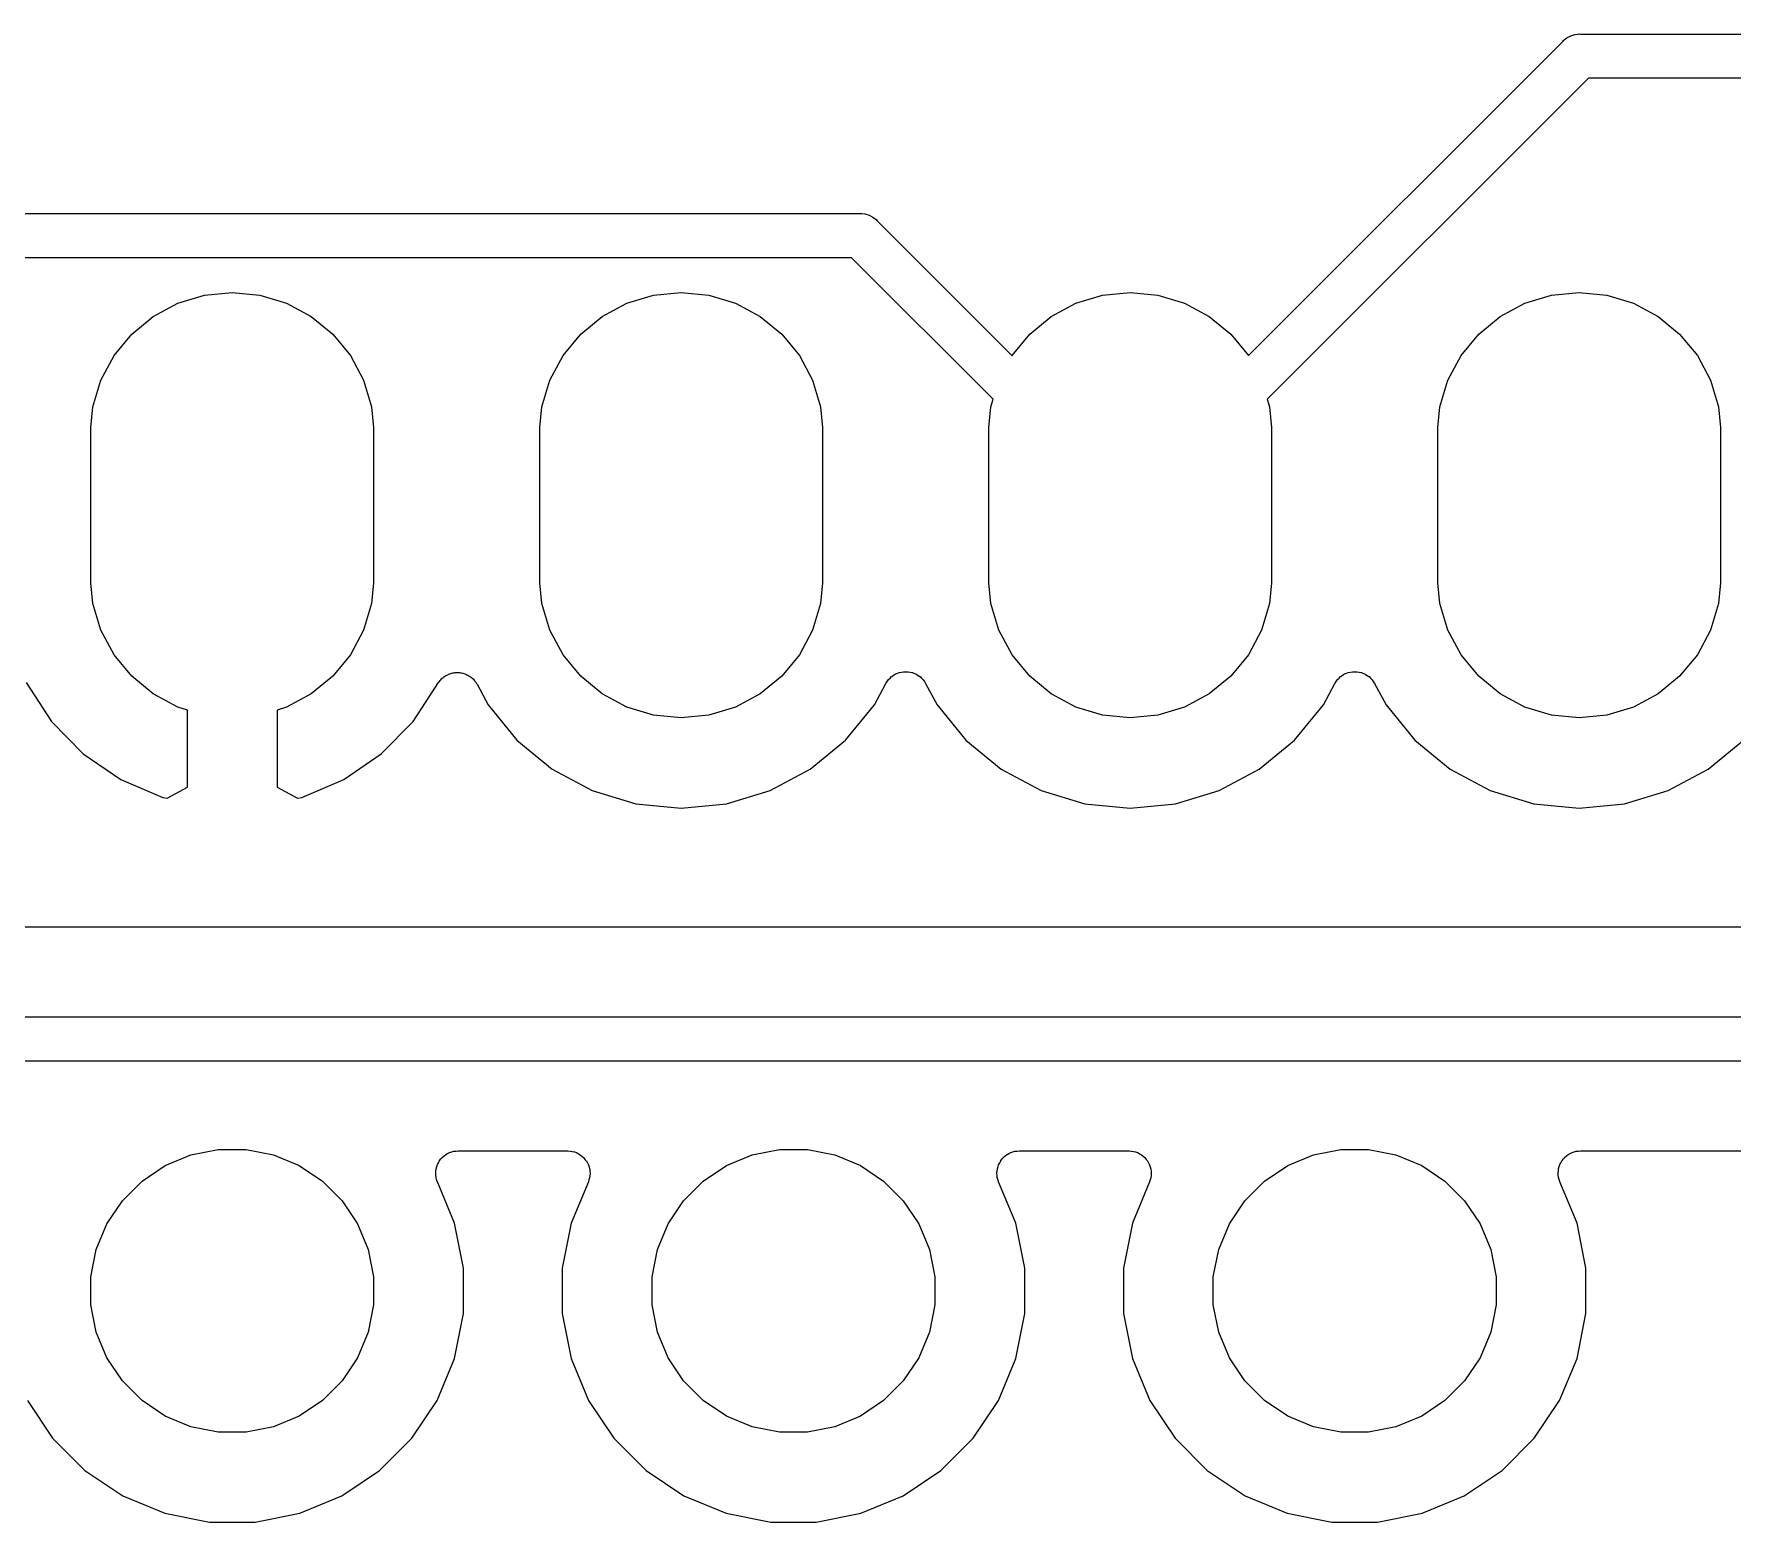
# Model space of a CAD drawing. Extents: x 20 to 116, y -135 to -20.
# Drawn here: x 81.12 to 90.73, y -113.26 to -104.84 of the extents above; entities that cross this region are included whole.
import ezdxf

# ---------------------------------------------------------------- set-up
doc = ezdxf.new("R2010")
doc.units = 0
doc.layers.add('BLACK', color=7, linetype='CONTINUOUS')

msp = doc.modelspace()

# ---------------------------------------------------------------- linework, layer by layer
at = {"layer": 'BLACK', "linetype": 'Continuous'}
for p, q in [((87.9939, -106.664), (89.7723, -104.886)), ((89.7723, -104.886), (89.7762, -104.881)), ((89.7762, -104.881), (89.7809, -104.877)), ((89.7809, -104.877), (89.7952, -104.866)), ((89.7809, -104.877), (89.7809, -104.877)), ((89.7952, -104.866), (89.8169, -104.854)), ((89.7952, -104.866), (89.7952, -104.866)), ((89.7952, -104.866), (89.7952, -104.866)), ((89.8169, -104.854), (89.8405, -104.847)), ((89.8405, -104.847), (89.8589, -104.845)), ((89.8589, -104.845), (89.865, -104.844)), ((89.8589, -104.845), (89.8589, -104.845)), ((89.865, -104.844), (89.8711, -104.845)), ((89.8711, -104.845), (96.8439, -104.845)), ((89.9168, -105.095), (88.1007, -106.911)), ((96.7982, -105.095), (89.9168, -105.095)), ((59.1818, -105.86), (85.7939, -105.86)), ((85.7939, -105.86), (85.8, -105.859)), ((85.8, -105.859), (85.8061, -105.86)), ((85.8061, -105.86), (85.8061, -105.86)), ((85.8061, -105.86), (85.8245, -105.862)), ((85.8245, -105.862), (85.8481, -105.869)), ((85.8481, -105.869), (85.8698, -105.881)), ((85.8698, -105.881), (85.8888, -105.896)), ((85.8888, -105.896), (85.8927, -105.901)), ((85.8927, -105.901), (86.6561, -106.664)), ((85.7482, -106.11), (59.1361, -106.11)), ((86.5493, -106.911), (85.7482, -106.11)), ((81.9374, -106.367), (82.0882, -106.322)), ((82.0882, -106.322), (82.245, -106.306)), ((82.245, -106.306), (82.4018, -106.322)), ((82.4018, -106.322), (82.5526, -106.367)), ((84.4774, -106.367), (84.6282, -106.322)), ((84.6282, -106.322), (84.785, -106.306)), ((84.785, -106.306), (84.9418, -106.322)), ((84.9418, -106.322), (85.0926, -106.367)), ((87.0174, -106.367), (87.1682, -106.322)), ((87.1682, -106.322), (87.325, -106.306)), ((87.325, -106.306), (87.4818, -106.322)), ((87.4818, -106.322), (87.6326, -106.367)), ((89.5574, -106.367), (89.7082, -106.322)), ((89.7082, -106.322), (89.865, -106.306)), ((89.865, -106.306), (90.0218, -106.322)), ((90.0218, -106.322), (90.1726, -106.367)), ((81.7984, -106.442), (81.9374, -106.367)), ((82.5526, -106.367), (82.6916, -106.442)), ((84.3384, -106.442), (84.4774, -106.367)), ((85.0926, -106.367), (85.2316, -106.442)), ((86.8784, -106.442), (87.0174, -106.367)), ((87.6326, -106.367), (87.7716, -106.442)), ((89.4184, -106.442), (89.5574, -106.367)), ((90.1726, -106.367), (90.3116, -106.442)), ((81.6766, -106.542), (81.7984, -106.442)), ((82.6916, -106.442), (82.8134, -106.542)), ((84.2166, -106.542), (84.3384, -106.442)), ((85.2316, -106.442), (85.3534, -106.542)), ((86.7566, -106.542), (86.8784, -106.442)), ((87.7716, -106.442), (87.8934, -106.542)), ((89.2966, -106.542), (89.4184, -106.442)), ((90.3116, -106.442), (90.4334, -106.542)), ((81.5766, -106.663), (81.6766, -106.542)), ((82.8134, -106.542), (82.9134, -106.663)), ((84.1166, -106.663), (84.2166, -106.542)), ((85.3534, -106.542), (85.4534, -106.663)), ((86.6566, -106.663), (86.7566, -106.542)), ((87.8934, -106.542), (87.9934, -106.663)), ((89.1966, -106.663), (89.2966, -106.542)), ((90.4334, -106.542), (90.5334, -106.663)), ((81.5023, -106.802), (81.5766, -106.663)), ((82.9134, -106.663), (82.9877, -106.802)), ((84.0423, -106.802), (84.1166, -106.663)), ((85.4534, -106.663), (85.5277, -106.802)), ((86.6561, -106.664), (86.6566, -106.663)), ((87.9934, -106.663), (87.9939, -106.664)), ((89.1223, -106.802), (89.1966, -106.663)), ((90.5334, -106.663), (90.6077, -106.802)), ((81.4566, -106.953), (81.5023, -106.802)), ((82.9877, -106.802), (83.0334, -106.953)), ((83.9966, -106.953), (84.0423, -106.802)), ((85.5277, -106.802), (85.5734, -106.953)), ((89.0766, -106.953), (89.1223, -106.802)), ((90.6077, -106.802), (90.6534, -106.953)), ((86.5366, -106.953), (86.5493, -106.911)), ((88.1007, -106.911), (88.1134, -106.953)), ((81.445, -107.071), (81.4566, -106.953)), ((83.0334, -106.953), (83.045, -107.071)), ((83.985, -107.071), (83.9966, -106.953)), ((85.5734, -106.953), (85.585, -107.071)), ((86.525, -107.071), (86.5366, -106.953)), ((88.1134, -106.953), (88.125, -107.071)), ((89.065, -107.071), (89.0766, -106.953)), ((90.6534, -106.953), (90.665, -107.071)), ((81.445, -107.949), (81.445, -107.071)), ((83.045, -107.071), (83.045, -107.949)), ((83.985, -107.949), (83.985, -107.071)), ((85.585, -107.071), (85.585, -107.949)), ((86.525, -107.949), (86.525, -107.071)), ((88.125, -107.071), (88.125, -107.949)), ((89.065, -107.949), (89.065, -107.071)), ((90.665, -107.071), (90.665, -107.949)), ((81.4566, -108.067), (81.445, -107.949)), ((83.045, -107.949), (83.0334, -108.067)), ((83.9966, -108.067), (83.985, -107.949)), ((85.585, -107.949), (85.5734, -108.067)), ((86.5366, -108.067), (86.525, -107.949)), ((88.125, -107.949), (88.1134, -108.067)), ((89.0766, -108.067), (89.065, -107.949)), ((90.665, -107.949), (90.6534, -108.067)), ((81.5023, -108.218), (81.4566, -108.067)), ((83.0334, -108.067), (82.9877, -108.218)), ((84.0423, -108.218), (83.9966, -108.067)), ((85.5734, -108.067), (85.5277, -108.218)), ((86.5823, -108.218), (86.5366, -108.067)), ((88.1134, -108.067), (88.0677, -108.218)), ((89.1223, -108.218), (89.0766, -108.067)), ((90.6534, -108.067), (90.6077, -108.218)), ((81.5766, -108.357), (81.5023, -108.218)), ((82.9877, -108.218), (82.9134, -108.357)), ((84.1166, -108.357), (84.0423, -108.218)), ((85.5277, -108.218), (85.4534, -108.357)), ((86.6566, -108.357), (86.5823, -108.218)), ((88.0677, -108.218), (87.9934, -108.357)), ((89.1966, -108.357), (89.1223, -108.218)), ((90.6077, -108.218), (90.5334, -108.357)), ((81.6766, -108.478), (81.5766, -108.357)), ((82.9134, -108.357), (82.8134, -108.478)), ((84.2166, -108.478), (84.1166, -108.357)), ((85.4534, -108.357), (85.3534, -108.478)), ((86.7566, -108.478), (86.6566, -108.357)), ((87.9934, -108.357), (87.8934, -108.478)), ((89.2966, -108.478), (89.1966, -108.357)), ((90.5334, -108.357), (90.4334, -108.478)), ((83.4995, -108.458), (83.5059, -108.457)), ((83.5059, -108.457), (83.5118, -108.457)), ((83.5118, -108.457), (83.5177, -108.456)), ((83.5177, -108.456), (83.5242, -108.457)), ((83.5242, -108.457), (83.5307, -108.457)), ((83.5307, -108.457), (83.5365, -108.458)), ((86.0077, -108.461), (86.0189, -108.456)), ((86.0189, -108.456), (86.0191, -108.456)), ((86.0191, -108.456), (86.0194, -108.456)), ((86.0194, -108.456), (86.0314, -108.454)), ((86.0314, -108.454), (86.0432, -108.452)), ((86.0432, -108.452), (86.0435, -108.452)), ((86.0435, -108.452), (86.0438, -108.452)), ((86.0438, -108.452), (86.056, -108.452)), ((86.056, -108.452), (86.068, -108.452)), ((86.068, -108.452), (86.0683, -108.452)), ((86.0683, -108.452), (86.0686, -108.452)), ((86.0686, -108.452), (86.0804, -108.454)), ((86.0804, -108.454), (86.0923, -108.457)), ((86.0923, -108.457), (86.0925, -108.457)), ((86.0925, -108.457), (86.0928, -108.457)), ((86.0928, -108.457), (86.1041, -108.462)), ((88.5477, -108.461), (88.5589, -108.456)), ((88.5589, -108.456), (88.5591, -108.456)), ((88.5591, -108.456), (88.5594, -108.456)), ((88.5594, -108.456), (88.5714, -108.454)), ((88.5714, -108.454), (88.5832, -108.452)), ((88.5832, -108.452), (88.5835, -108.452)), ((88.5835, -108.452), (88.5838, -108.452)), ((88.5838, -108.452), (88.596, -108.452)), ((88.596, -108.452), (88.608, -108.452)), ((88.608, -108.452), (88.6083, -108.452)), ((88.6083, -108.452), (88.6086, -108.452)), ((88.6086, -108.452), (88.6204, -108.454)), ((88.6204, -108.454), (88.6323, -108.457)), ((88.6323, -108.457), (88.6325, -108.457)), ((88.6325, -108.457), (88.6328, -108.457)), ((88.6328, -108.457), (88.6441, -108.462)), ((81.0786, -108.514), (81.2218, -108.733)), ((81.7984, -108.578), (81.6766, -108.478)), ((82.8134, -108.478), (82.6916, -108.578)), ((83.2682, -108.733), (83.4114, -108.514)), ((83.4114, -108.514), (83.4124, -108.512)), ((83.4124, -108.512), (83.4166, -108.507)), ((83.4166, -108.507), (83.4203, -108.502)), ((83.4203, -108.502), (83.4245, -108.498)), ((83.4245, -108.498), (83.4282, -108.493)), ((83.4282, -108.493), (83.4333, -108.489)), ((83.4333, -108.489), (83.4379, -108.484)), ((83.4379, -108.484), (83.4429, -108.481)), ((83.4429, -108.481), (83.4474, -108.477)), ((83.4474, -108.477), (83.4532, -108.474)), ((83.4532, -108.474), (83.4587, -108.471)), ((83.4587, -108.471), (83.4641, -108.469)), ((83.4641, -108.469), (83.4693, -108.466)), ((83.4693, -108.466), (83.4756, -108.464)), ((83.4756, -108.464), (83.4816, -108.462)), ((83.4816, -108.462), (83.4874, -108.46)), ((83.4874, -108.46), (83.493, -108.459)), ((83.493, -108.459), (83.4995, -108.458)), ((83.5365, -108.458), (83.5424, -108.459)), ((83.5424, -108.459), (83.5486, -108.461)), ((83.5486, -108.461), (83.555, -108.462)), ((83.555, -108.462), (83.5605, -108.464)), ((83.5605, -108.464), (83.5661, -108.466)), ((83.5661, -108.466), (83.5719, -108.469)), ((83.5719, -108.469), (83.5779, -108.471)), ((83.5779, -108.471), (83.5828, -108.475)), ((83.5828, -108.475), (83.588, -108.477)), ((83.588, -108.477), (83.5931, -108.482)), ((83.5931, -108.482), (83.5985, -108.485)), ((83.5985, -108.485), (83.6026, -108.489)), ((83.6026, -108.489), (83.6072, -108.493)), ((83.6072, -108.493), (83.6114, -108.498)), ((83.6114, -108.498), (83.616, -108.503)), ((83.616, -108.503), (83.6192, -108.508)), ((83.6192, -108.508), (83.623, -108.512)), ((83.623, -108.512), (83.6261, -108.518)), ((83.6261, -108.518), (83.6297, -108.523)), ((83.6297, -108.523), (83.6922, -108.64)), ((84.3384, -108.578), (84.2166, -108.478)), ((85.3534, -108.478), (85.2316, -108.578)), ((85.8778, -108.64), (85.943, -108.518)), ((85.943, -108.518), (85.9436, -108.517)), ((85.9436, -108.517), (85.9436, -108.517)), ((85.9436, -108.517), (85.9436, -108.517)), ((85.9436, -108.517), (85.9438, -108.517)), ((85.9438, -108.517), (85.9507, -108.507)), ((85.9507, -108.507), (85.9575, -108.497)), ((85.9575, -108.497), (85.9577, -108.497)), ((85.9577, -108.497), (85.9579, -108.496)), ((85.9579, -108.496), (85.9666, -108.488)), ((85.9666, -108.488), (85.9752, -108.479)), ((85.9752, -108.479), (85.9754, -108.479)), ((85.9754, -108.479), (85.9756, -108.479)), ((85.9756, -108.479), (85.9858, -108.472)), ((85.9858, -108.472), (85.9959, -108.466)), ((85.9959, -108.466), (85.9962, -108.466)), ((85.9962, -108.466), (85.9964, -108.465)), ((85.9964, -108.465), (86.0077, -108.461)), ((86.1041, -108.462), (86.1152, -108.466)), ((86.1152, -108.466), (86.1154, -108.466)), ((86.1154, -108.466), (86.1156, -108.467)), ((86.1156, -108.467), (86.1258, -108.473)), ((86.1258, -108.473), (86.1357, -108.48)), ((86.1357, -108.48), (86.1359, -108.48)), ((86.1359, -108.48), (86.1362, -108.48)), ((86.1362, -108.48), (86.1448, -108.489)), ((86.1448, -108.489), (86.1532, -108.498)), ((86.1532, -108.498), (86.1534, -108.498)), ((86.1534, -108.498), (86.1536, -108.498)), ((86.1536, -108.498), (86.1603, -108.508)), ((86.1603, -108.508), (86.167, -108.518)), ((86.167, -108.518), (86.2322, -108.64)), ((86.8784, -108.578), (86.7566, -108.478)), ((87.8934, -108.478), (87.7716, -108.578)), ((88.4178, -108.64), (88.483, -108.518)), ((88.483, -108.518), (88.4836, -108.517)), ((88.4836, -108.517), (88.4836, -108.517)), ((88.4836, -108.517), (88.4836, -108.517)), ((88.4836, -108.517), (88.4838, -108.517)), ((88.4838, -108.517), (88.4907, -108.507)), ((88.4907, -108.507), (88.4975, -108.497)), ((88.4975, -108.497), (88.4977, -108.497)), ((88.4977, -108.497), (88.4979, -108.496)), ((88.4979, -108.496), (88.5066, -108.488)), ((88.5066, -108.488), (88.5152, -108.479)), ((88.5152, -108.479), (88.5154, -108.479)), ((88.5154, -108.479), (88.5156, -108.479)), ((88.5156, -108.479), (88.5258, -108.472)), ((88.5258, -108.472), (88.5359, -108.466)), ((88.5359, -108.466), (88.5362, -108.466)), ((88.5362, -108.466), (88.5364, -108.465)), ((88.5364, -108.465), (88.5477, -108.461)), ((88.6441, -108.462), (88.6552, -108.466)), ((88.6552, -108.466), (88.6554, -108.466)), ((88.6554, -108.466), (88.6556, -108.467)), ((88.6556, -108.467), (88.6658, -108.473)), ((88.6658, -108.473), (88.6757, -108.48)), ((88.6757, -108.48), (88.6759, -108.48)), ((88.6759, -108.48), (88.6762, -108.48)), ((88.6762, -108.48), (88.6848, -108.489)), ((88.6848, -108.489), (88.6932, -108.498)), ((88.6932, -108.498), (88.6934, -108.498)), ((88.6934, -108.498), (88.6936, -108.498)), ((88.6936, -108.498), (88.7003, -108.508)), ((88.7003, -108.508), (88.707, -108.518)), ((88.707, -108.518), (88.7722, -108.64)), ((89.4184, -108.578), (89.2966, -108.478)), ((90.4334, -108.478), (90.3116, -108.578)), ((81.9374, -108.653), (81.7984, -108.578)), ((82.6916, -108.578), (82.5526, -108.653)), ((83.6922, -108.64), (83.8556, -108.839)), ((84.4774, -108.653), (84.3384, -108.578)), ((85.2316, -108.578), (85.0926, -108.653)), ((85.7144, -108.839), (85.8778, -108.64)), ((86.2322, -108.64), (86.3956, -108.839)), ((87.0174, -108.653), (86.8784, -108.578)), ((87.7716, -108.578), (87.6326, -108.653)), ((88.2544, -108.839), (88.4178, -108.64)), ((88.7722, -108.64), (88.9356, -108.839)), ((89.5574, -108.653), (89.4184, -108.578)), ((90.3116, -108.578), (90.1726, -108.653)), ((81.2218, -108.733), (81.402, -108.917)), ((81.991, -108.669), (81.9374, -108.653)), ((81.991, -109.105), (81.991, -108.669)), ((82.5526, -108.653), (82.499, -108.669)), ((82.499, -108.669), (82.499, -109.105)), ((83.088, -108.917), (83.2682, -108.733)), ((84.6282, -108.698), (84.4774, -108.653)), ((84.785, -108.714), (84.6282, -108.698)), ((84.9418, -108.698), (84.785, -108.714)), ((85.0926, -108.653), (84.9418, -108.698)), ((87.1682, -108.698), (87.0174, -108.653)), ((87.325, -108.714), (87.1682, -108.698)), ((87.4818, -108.698), (87.325, -108.714)), ((87.6326, -108.653), (87.4818, -108.698)), ((89.7082, -108.698), (89.5574, -108.653)), ((89.865, -108.714), (89.7082, -108.698)), ((90.0218, -108.698), (89.865, -108.714)), ((90.1726, -108.653), (90.0218, -108.698)), ((83.8556, -108.839), (84.0548, -109.003)), ((85.5152, -109.003), (85.7144, -108.839)), ((86.3956, -108.839), (86.5948, -109.003)), ((88.0552, -109.003), (88.2544, -108.839)), ((88.9356, -108.839), (89.1348, -109.003)), ((90.5952, -109.003), (90.7944, -108.839)), ((81.402, -108.917), (81.6146, -109.062)), ((82.8754, -109.062), (83.088, -108.917)), ((84.0548, -109.003), (84.282, -109.124)), ((85.288, -109.124), (85.5152, -109.003)), ((86.5948, -109.003), (86.822, -109.124)), ((87.828, -109.124), (88.0552, -109.003)), ((89.1348, -109.003), (89.362, -109.124)), ((90.368, -109.124), (90.5952, -109.003)), ((81.6146, -109.062), (81.8516, -109.163)), ((81.8761, -109.168), (81.991, -109.105)), ((82.499, -109.105), (82.6139, -109.168)), ((82.6384, -109.163), (82.8754, -109.062)), ((84.282, -109.124), (84.5286, -109.199)), ((85.0414, -109.199), (85.288, -109.124)), ((86.822, -109.124), (87.0686, -109.199)), ((87.5814, -109.199), (87.828, -109.124)), ((89.362, -109.124), (89.6086, -109.199)), ((90.1214, -109.199), (90.368, -109.124)), ((81.8516, -109.163), (81.8761, -109.168)), ((82.6139, -109.168), (82.6384, -109.163)), ((84.5286, -109.199), (84.785, -109.224)), ((84.785, -109.224), (85.0414, -109.199)), ((87.0686, -109.199), (87.325, -109.224)), ((87.325, -109.224), (87.5814, -109.199)), ((89.6086, -109.199), (89.865, -109.224)), ((89.865, -109.224), (90.1214, -109.199)), ((93.4827, -109.897), (71.9289, -109.897)), ((69.2368, -110.405), (93.5139, -110.405)), ((93.4682, -110.655), (69.1911, -110.655)), ((81.8661, -111.246), (82.0116, -111.186)), ((82.0116, -111.186), (82.1662, -111.155)), ((82.1662, -111.155), (82.3238, -111.155)), ((82.3238, -111.155), (82.4784, -111.186)), ((82.4784, -111.186), (82.6239, -111.246)), ((83.4021, -111.252), (83.4057, -111.241)), ((83.4057, -111.241), (83.4059, -111.24)), ((83.4059, -111.24), (83.406, -111.24)), ((83.406, -111.24), (83.4118, -111.23)), ((83.4118, -111.23), (83.4175, -111.219)), ((83.4175, -111.219), (83.4177, -111.219)), ((83.4177, -111.219), (83.4179, -111.218)), ((83.4179, -111.218), (83.4256, -111.209)), ((83.4256, -111.209), (83.4333, -111.2)), ((83.4333, -111.2), (83.4336, -111.2)), ((83.4336, -111.2), (83.4338, -111.199)), ((83.4338, -111.199), (83.4431, -111.192)), ((83.4431, -111.192), (83.4525, -111.184)), ((83.4525, -111.184), (83.4528, -111.184)), ((83.4528, -111.184), (83.4531, -111.184)), ((83.4531, -111.184), (83.4636, -111.178)), ((83.4636, -111.178), (83.4744, -111.173)), ((83.4744, -111.173), (83.4747, -111.172)), ((83.4747, -111.172), (83.475, -111.172)), ((83.475, -111.172), (83.4866, -111.169)), ((83.4866, -111.169), (83.4981, -111.165)), ((83.4981, -111.165), (83.4984, -111.165)), ((83.4984, -111.165), (83.4988, -111.165)), ((83.4988, -111.165), (83.5108, -111.164)), ((83.5108, -111.164), (83.5228, -111.163)), ((83.5228, -111.163), (84.1422, -111.163)), ((84.1422, -111.163), (84.1433, -111.163)), ((84.1433, -111.163), (84.1433, -111.163)), ((84.1433, -111.163), (84.1434, -111.163)), ((84.1434, -111.163), (84.144, -111.163)), ((84.144, -111.163), (84.1562, -111.164)), ((84.1562, -111.164), (84.168, -111.166)), ((84.168, -111.166), (84.1683, -111.166)), ((84.1683, -111.166), (84.1686, -111.166)), ((84.1686, -111.166), (84.1803, -111.169)), ((84.1803, -111.169), (84.1916, -111.173)), ((84.1916, -111.173), (84.1919, -111.173)), ((84.1919, -111.173), (84.1923, -111.173)), ((84.1923, -111.173), (84.2029, -111.179)), ((84.2029, -111.179), (84.2134, -111.185)), ((84.2134, -111.185), (84.2137, -111.185)), ((84.2137, -111.185), (84.214, -111.185)), ((84.214, -111.185), (84.2232, -111.193)), ((84.2232, -111.193), (84.2325, -111.201)), ((84.2325, -111.201), (84.2327, -111.201)), ((84.2327, -111.201), (84.233, -111.201)), ((84.233, -111.201), (84.2405, -111.211)), ((84.2405, -111.211), (84.2481, -111.22)), ((84.2481, -111.22), (84.2483, -111.22)), ((84.2483, -111.22), (84.2485, -111.22)), ((84.2485, -111.22), (84.2541, -111.231)), ((84.2541, -111.231), (84.2597, -111.242)), ((84.2597, -111.242), (84.2598, -111.242)), ((84.2598, -111.242), (84.26, -111.242)), ((84.26, -111.242), (84.2634, -111.254)), ((85.0411, -111.246), (85.1866, -111.186)), ((85.1866, -111.186), (85.3412, -111.155)), ((85.3412, -111.155), (85.4988, -111.155)), ((85.4988, -111.155), (85.6534, -111.186)), ((85.6534, -111.186), (85.7989, -111.246)), ((86.5771, -111.252), (86.5807, -111.241)), ((86.5807, -111.241), (86.5809, -111.24)), ((86.5809, -111.24), (86.581, -111.24)), ((86.581, -111.24), (86.5868, -111.23)), ((86.5868, -111.23), (86.5925, -111.219)), ((86.5925, -111.219), (86.5927, -111.219)), ((86.5927, -111.219), (86.5929, -111.218)), ((86.5929, -111.218), (86.6006, -111.209)), ((86.6006, -111.209), (86.6083, -111.2)), ((86.6083, -111.2), (86.6086, -111.2)), ((86.6086, -111.2), (86.6088, -111.199)), ((86.6088, -111.199), (86.6181, -111.192)), ((86.6181, -111.192), (86.6275, -111.184)), ((86.6275, -111.184), (86.6278, -111.184)), ((86.6278, -111.184), (86.6281, -111.184)), ((86.6281, -111.184), (86.6386, -111.178)), ((86.6386, -111.178), (86.6494, -111.173)), ((86.6494, -111.173), (86.6497, -111.172)), ((86.6497, -111.172), (86.65, -111.172)), ((86.65, -111.172), (86.6616, -111.169)), ((86.6616, -111.169), (86.6731, -111.165)), ((86.6731, -111.165), (86.6734, -111.165)), ((86.6734, -111.165), (86.6738, -111.165)), ((86.6738, -111.165), (86.6858, -111.164)), ((86.6858, -111.164), (86.6978, -111.163)), ((86.6978, -111.163), (87.3172, -111.163)), ((87.3172, -111.163), (87.3183, -111.163)), ((87.3183, -111.163), (87.3183, -111.163)), ((87.3183, -111.163), (87.3184, -111.163)), ((87.3184, -111.163), (87.319, -111.163)), ((87.319, -111.163), (87.3312, -111.164)), ((87.3312, -111.164), (87.343, -111.166)), ((87.343, -111.166), (87.3433, -111.166)), ((87.3433, -111.166), (87.3436, -111.166)), ((87.3436, -111.166), (87.3553, -111.169)), ((87.3553, -111.169), (87.3666, -111.173)), ((87.3666, -111.173), (87.3669, -111.173)), ((87.3669, -111.173), (87.3672, -111.173)), ((87.3672, -111.173), (87.3779, -111.179)), ((87.3779, -111.179), (87.3884, -111.185)), ((87.3884, -111.185), (87.3887, -111.185)), ((87.3887, -111.185), (87.389, -111.185)), ((87.389, -111.185), (87.3982, -111.193)), ((87.3982, -111.193), (87.4075, -111.201)), ((87.4075, -111.201), (87.4077, -111.201)), ((87.4077, -111.201), (87.408, -111.201)), ((87.408, -111.201), (87.4155, -111.211)), ((87.4155, -111.211), (87.4231, -111.22)), ((87.4231, -111.22), (87.4233, -111.22)), ((87.4233, -111.22), (87.4235, -111.22)), ((87.4235, -111.22), (87.4291, -111.231)), ((87.4291, -111.231), (87.4347, -111.242)), ((87.4347, -111.242), (87.4348, -111.242)), ((87.4348, -111.242), (87.435, -111.242)), ((87.435, -111.242), (87.4384, -111.254)), ((88.2161, -111.246), (88.3616, -111.186)), ((88.3616, -111.186), (88.5162, -111.155)), ((88.5162, -111.155), (88.6738, -111.155)), ((88.6738, -111.155), (88.8284, -111.186)), ((88.8284, -111.186), (88.9739, -111.246)), ((89.7521, -111.252), (89.7557, -111.241)), ((89.7557, -111.241), (89.7559, -111.24)), ((89.7559, -111.24), (89.756, -111.24)), ((89.756, -111.24), (89.7618, -111.23)), ((89.7618, -111.23), (89.7675, -111.219)), ((89.7675, -111.219), (89.7677, -111.219)), ((89.7677, -111.219), (89.7679, -111.218)), ((89.7679, -111.218), (89.7756, -111.209)), ((89.7756, -111.209), (89.7833, -111.2)), ((89.7833, -111.2), (89.7836, -111.2)), ((89.7836, -111.2), (89.7838, -111.199)), ((89.7838, -111.199), (89.7931, -111.192)), ((89.7931, -111.192), (89.8025, -111.184)), ((89.8025, -111.184), (89.8028, -111.184)), ((89.8028, -111.184), (89.8031, -111.184)), ((89.8031, -111.184), (89.8136, -111.178)), ((89.8136, -111.178), (89.8244, -111.173)), ((89.8244, -111.173), (89.8247, -111.172)), ((89.8247, -111.172), (89.825, -111.172)), ((89.825, -111.172), (89.8366, -111.169)), ((89.8366, -111.169), (89.8481, -111.165)), ((89.8481, -111.165), (89.8484, -111.165)), ((89.8484, -111.165), (89.8488, -111.165)), ((89.8488, -111.165), (89.8608, -111.164)), ((89.8608, -111.164), (89.8728, -111.163)), ((89.8728, -111.163), (91.1272, -111.163)), ((81.6236, -111.445), (81.735, -111.334)), ((81.735, -111.334), (81.8661, -111.246)), ((82.6239, -111.246), (82.755, -111.334)), ((82.755, -111.334), (82.8664, -111.445)), ((83.3958, -111.288), (83.3971, -111.277)), ((83.3958, -111.289), (83.3958, -111.288)), ((83.3969, -111.301), (83.3958, -111.289)), ((83.3958, -111.289), (83.3958, -111.289)), ((83.3979, -111.313), (83.3969, -111.301)), ((83.3971, -111.277), (83.3984, -111.264)), ((83.398, -111.313), (83.3979, -111.313)), ((83.398, -111.314), (83.398, -111.313)), ((83.4014, -111.325), (83.398, -111.314)), ((83.3984, -111.264), (83.3985, -111.264)), ((83.3985, -111.264), (83.4021, -111.252)), ((83.3985, -111.264), (83.3985, -111.264)), ((83.4048, -111.337), (83.4014, -111.325)), ((83.405, -111.338), (83.4048, -111.337)), ((83.4054, -111.339), (83.405, -111.338)), ((83.405, -111.338), (83.405, -111.338)), ((83.405, -111.338), (83.405, -111.338)), ((83.5027, -111.573), (83.4054, -111.339)), ((84.2596, -111.339), (84.1623, -111.573)), ((84.2631, -111.327), (84.2596, -111.339)), ((84.2666, -111.316), (84.2631, -111.327)), ((84.2634, -111.254), (84.2668, -111.266)), ((84.2667, -111.315), (84.2666, -111.316)), ((84.2668, -111.315), (84.2667, -111.315)), ((84.2668, -111.266), (84.2669, -111.266)), ((84.2679, -111.303), (84.2668, -111.315)), ((84.2669, -111.266), (84.267, -111.266)), ((84.267, -111.266), (84.2681, -111.278)), ((84.2692, -111.291), (84.2679, -111.303)), ((84.2681, -111.278), (84.2692, -111.29)), ((84.2692, -111.29), (84.2692, -111.291)), ((84.2692, -111.291), (84.2692, -111.291)), ((84.7986, -111.445), (84.91, -111.334)), ((84.91, -111.334), (85.0411, -111.246)), ((85.7989, -111.246), (85.93, -111.334)), ((85.93, -111.334), (86.0414, -111.445)), ((86.5708, -111.288), (86.5721, -111.277)), ((86.5708, -111.289), (86.5708, -111.288)), ((86.5719, -111.301), (86.5708, -111.289)), ((86.5708, -111.289), (86.5708, -111.289)), ((86.5729, -111.313), (86.5719, -111.301)), ((86.5721, -111.277), (86.5734, -111.264)), ((86.573, -111.313), (86.5729, -111.313)), ((86.573, -111.314), (86.573, -111.313)), ((86.5764, -111.325), (86.573, -111.314)), ((86.5734, -111.264), (86.5735, -111.264)), ((86.5735, -111.264), (86.5771, -111.252)), ((86.5735, -111.264), (86.5735, -111.264)), ((86.5798, -111.337), (86.5764, -111.325)), ((86.58, -111.338), (86.5798, -111.337)), ((86.5804, -111.339), (86.58, -111.338)), ((86.58, -111.338), (86.58, -111.338)), ((86.58, -111.338), (86.58, -111.338)), ((86.6777, -111.573), (86.5804, -111.339)), ((87.4346, -111.339), (87.3373, -111.573)), ((87.4381, -111.327), (87.4346, -111.339)), ((87.4416, -111.316), (87.4381, -111.327)), ((87.4384, -111.254), (87.4418, -111.266)), ((87.4417, -111.315), (87.4416, -111.316)), ((87.4418, -111.315), (87.4417, -111.315)), ((87.4418, -111.266), (87.4419, -111.266)), ((87.4429, -111.303), (87.4418, -111.315)), ((87.4419, -111.266), (87.442, -111.266)), ((87.442, -111.266), (87.4431, -111.278)), ((87.4442, -111.291), (87.4429, -111.303)), ((87.4431, -111.278), (87.4442, -111.29)), ((87.4442, -111.29), (87.4442, -111.291)), ((87.4442, -111.291), (87.4442, -111.291)), ((87.9736, -111.445), (88.085, -111.334)), ((88.085, -111.334), (88.2161, -111.246)), ((88.9739, -111.246), (89.105, -111.334)), ((89.105, -111.334), (89.2164, -111.445)), ((89.7458, -111.288), (89.7471, -111.277)), ((89.7458, -111.289), (89.7458, -111.288)), ((89.7469, -111.301), (89.7458, -111.289)), ((89.7458, -111.289), (89.7458, -111.289)), ((89.7479, -111.313), (89.7469, -111.301)), ((89.7471, -111.277), (89.7484, -111.264)), ((89.748, -111.313), (89.7479, -111.313)), ((89.748, -111.314), (89.748, -111.313)), ((89.7514, -111.325), (89.748, -111.314)), ((89.7484, -111.264), (89.7485, -111.264)), ((89.7485, -111.264), (89.7521, -111.252)), ((89.7485, -111.264), (89.7485, -111.264)), ((89.7548, -111.337), (89.7514, -111.325)), ((89.755, -111.338), (89.7548, -111.337)), ((89.7554, -111.339), (89.755, -111.338)), ((89.755, -111.338), (89.755, -111.338)), ((89.755, -111.338), (89.755, -111.338)), ((89.8527, -111.573), (89.7554, -111.339)), ((81.536, -111.576), (81.6236, -111.445)), ((82.8664, -111.445), (82.954, -111.576)), ((84.711, -111.576), (84.7986, -111.445)), ((86.0414, -111.445), (86.129, -111.576)), ((87.886, -111.576), (87.9736, -111.445)), ((89.2164, -111.445), (89.304, -111.576)), ((81.4757, -111.722), (81.536, -111.576)), ((82.954, -111.576), (83.0143, -111.722)), ((83.553, -111.826), (83.5027, -111.573)), ((84.1623, -111.573), (84.112, -111.826)), ((84.6507, -111.722), (84.711, -111.576)), ((86.129, -111.576), (86.1893, -111.722)), ((86.728, -111.826), (86.6777, -111.573)), ((87.3373, -111.573), (87.287, -111.826)), ((87.8257, -111.722), (87.886, -111.576)), ((89.304, -111.576), (89.3643, -111.722)), ((89.903, -111.826), (89.8527, -111.573)), ((81.445, -111.876), (81.4757, -111.722)), ((83.0143, -111.722), (83.045, -111.876)), ((84.62, -111.876), (84.6507, -111.722)), ((86.1893, -111.722), (86.22, -111.876)), ((87.795, -111.876), (87.8257, -111.722)), ((89.3643, -111.722), (89.395, -111.876)), ((81.445, -112.034), (81.445, -111.876)), ((83.045, -111.876), (83.045, -112.034)), ((83.553, -112.084), (83.553, -111.826)), ((84.112, -111.826), (84.112, -112.084)), ((84.62, -112.034), (84.62, -111.876)), ((86.22, -111.876), (86.22, -112.034)), ((86.728, -112.084), (86.728, -111.826)), ((87.287, -111.826), (87.287, -112.084)), ((87.795, -112.034), (87.795, -111.876)), ((89.395, -111.876), (89.395, -112.034)), ((89.903, -112.084), (89.903, -111.826)), ((81.4757, -112.188), (81.445, -112.034)), ((83.045, -112.034), (83.0143, -112.188)), ((83.5027, -112.337), (83.553, -112.084)), ((84.112, -112.084), (84.1623, -112.337)), ((84.6507, -112.188), (84.62, -112.034)), ((86.22, -112.034), (86.1893, -112.188)), ((86.6777, -112.337), (86.728, -112.084)), ((87.287, -112.084), (87.3373, -112.337)), ((87.8257, -112.188), (87.795, -112.034)), ((89.395, -112.034), (89.3643, -112.188)), ((89.8527, -112.337), (89.903, -112.084)), ((81.536, -112.334), (81.4757, -112.188)), ((83.0143, -112.188), (82.954, -112.334)), ((84.711, -112.334), (84.6507, -112.188)), ((86.1893, -112.188), (86.129, -112.334)), ((87.886, -112.334), (87.8257, -112.188)), ((89.3643, -112.188), (89.304, -112.334)), ((81.6236, -112.465), (81.536, -112.334)), ((82.954, -112.334), (82.8664, -112.465)), ((83.4041, -112.575), (83.5027, -112.337)), ((84.1623, -112.337), (84.2609, -112.575)), ((84.7986, -112.465), (84.711, -112.334)), ((86.129, -112.334), (86.0414, -112.465)), ((86.5791, -112.575), (86.6777, -112.337)), ((87.3373, -112.337), (87.4359, -112.575)), ((87.9736, -112.465), (87.886, -112.334)), ((89.304, -112.334), (89.2164, -112.465)), ((89.7541, -112.575), (89.8527, -112.337)), ((81.735, -112.576), (81.6236, -112.465)), ((82.8664, -112.465), (82.755, -112.576)), ((84.91, -112.576), (84.7986, -112.465)), ((86.0414, -112.465), (85.93, -112.576)), ((88.085, -112.576), (87.9736, -112.465)), ((89.2164, -112.465), (89.105, -112.576)), ((81.0859, -112.575), (81.229, -112.789)), ((81.8661, -112.664), (81.735, -112.576)), ((82.755, -112.576), (82.6239, -112.664)), ((83.261, -112.789), (83.4041, -112.575)), ((84.2609, -112.575), (84.404, -112.789)), ((85.0411, -112.664), (84.91, -112.576)), ((85.93, -112.576), (85.7989, -112.664)), ((86.436, -112.789), (86.5791, -112.575)), ((87.4359, -112.575), (87.579, -112.789)), ((88.2161, -112.664), (88.085, -112.576)), ((89.105, -112.576), (88.9739, -112.664)), ((89.611, -112.789), (89.7541, -112.575)), ((82.0116, -112.724), (81.8661, -112.664)), ((82.6239, -112.664), (82.4784, -112.724)), ((85.1866, -112.724), (85.0411, -112.664)), ((85.7989, -112.664), (85.6534, -112.724)), ((88.3616, -112.724), (88.2161, -112.664)), ((88.9739, -112.664), (88.8284, -112.724)), ((82.1662, -112.755), (82.0116, -112.724)), ((82.3238, -112.755), (82.1662, -112.755)), ((82.4784, -112.724), (82.3238, -112.755)), ((85.3412, -112.755), (85.1866, -112.724)), ((85.4988, -112.755), (85.3412, -112.755)), ((85.6534, -112.724), (85.4988, -112.755)), ((88.5162, -112.755), (88.3616, -112.724)), ((88.6738, -112.755), (88.5162, -112.755)), ((88.8284, -112.724), (88.6738, -112.755)), ((81.229, -112.789), (81.4112, -112.971)), ((83.0788, -112.971), (83.261, -112.789)), ((84.404, -112.789), (84.5862, -112.971)), ((86.2538, -112.971), (86.436, -112.789)), ((87.579, -112.789), (87.7612, -112.971)), ((89.4288, -112.971), (89.611, -112.789)), ((81.4112, -112.971), (81.6254, -113.114)), ((82.8646, -113.114), (83.0788, -112.971)), ((84.5862, -112.971), (84.8004, -113.114)), ((86.0396, -113.114), (86.2538, -112.971)), ((87.7612, -112.971), (87.9754, -113.114)), ((89.2146, -113.114), (89.4288, -112.971)), ((81.6254, -113.114), (81.8635, -113.213)), ((82.6265, -113.213), (82.8646, -113.114)), ((84.8004, -113.114), (85.0385, -113.213)), ((85.8015, -113.213), (86.0396, -113.114)), ((87.9754, -113.114), (88.2135, -113.213)), ((88.9765, -113.213), (89.2146, -113.114)), ((81.8635, -113.213), (82.1162, -113.263)), ((82.3738, -113.263), (82.6265, -113.213)), ((85.0385, -113.213), (85.2912, -113.263)), ((85.5488, -113.263), (85.8015, -113.213)), ((88.2135, -113.213), (88.4662, -113.263)), ((88.7238, -113.263), (88.9765, -113.213)), ((82.1162, -113.263), (82.3738, -113.263)), ((85.2912, -113.263), (85.5488, -113.263)), ((88.4662, -113.263), (88.7238, -113.263))]:
    msp.add_line(p, q, dxfattribs=at)

doc.saveas('drawing.dxf')
